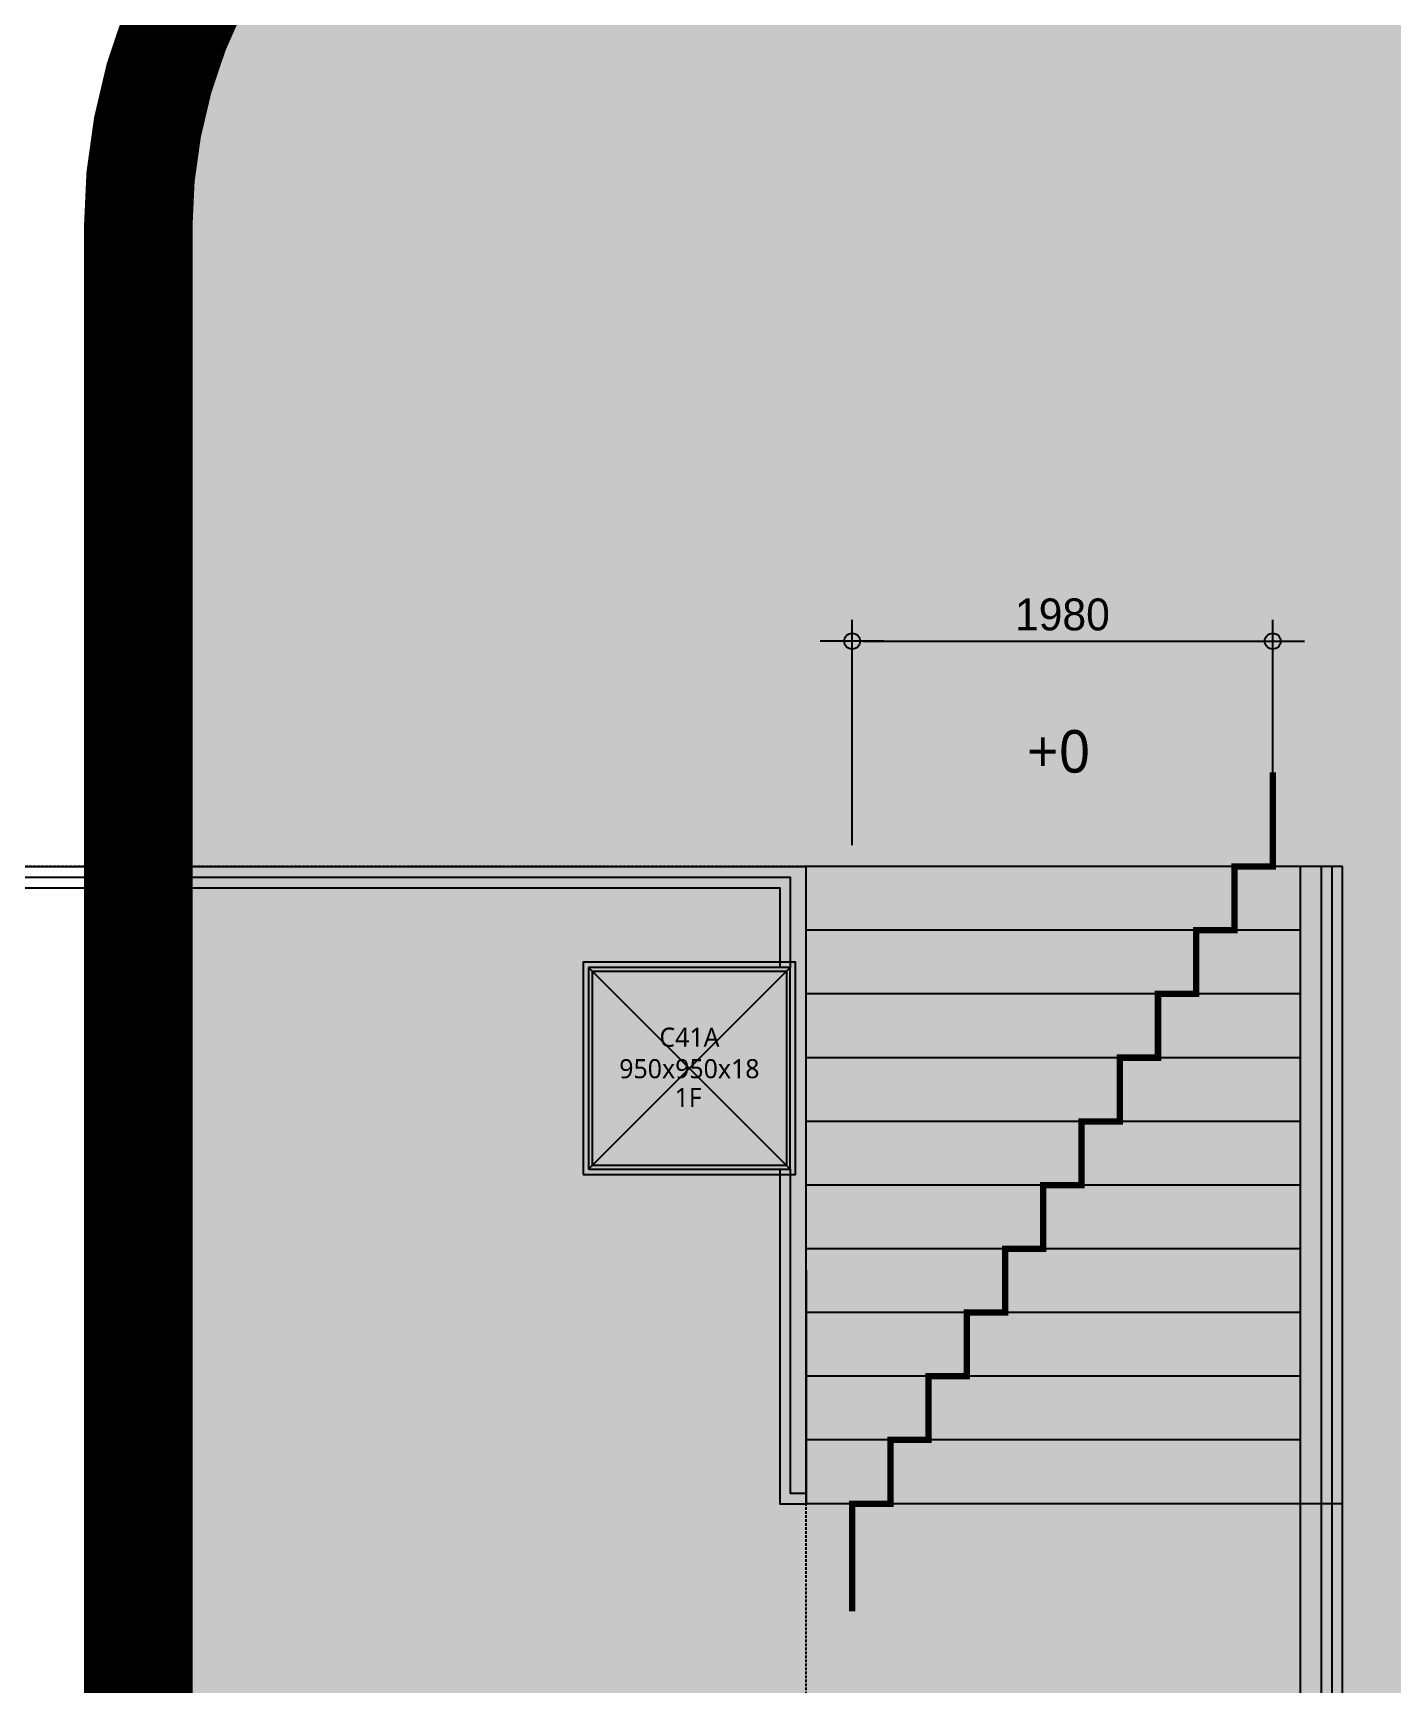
# Model space of a CAD drawing. Header units: millimetres. Extents: x 13515 to 183937, y -33900 to -660.
# Drawn here: x 119260.8 to 119361, y -19508.9 to -19387.2 of the extents above; entities that cross this region are included whole.
import ezdxf
from ezdxf.enums import TextEntityAlignment as Align

# ---------------------------------------------------------------- set-up
doc = ezdxf.new("R2010")
doc.units = ezdxf.units.MM
doc.header["$LTSCALE"] = 100
doc.header["$MEASUREMENT"] = 0
doc.header["$PDSIZE"] = -10
doc.linetypes.add('HIDDEN', pattern=[2, 1, -1])
doc.linetypes.add('HIDDEN2', pattern=[0.1875, 0.125, -0.0625])
doc.layers.get('0').update_dxf_attribs({"linetype": 'CONTINUOUS'})
doc.layers.get('Defpoints').update_dxf_attribs({"color": 171, "linetype": 'CONTINUOUS'})
doc.layers.add('#프레임 라인', color=189, linetype='CONTINUOUS', plot=False)
for name, color, linetype in [('254', 254, 'CONTINUOUS'), ('ELE9', 9, 'CONTINUOUS'), ('LED', 7, 'CONTINUOUS')]:
    doc.layers.add(name, color=color, linetype=linetype)
doc.styles.add('CGS', font='cgse', dxfattribs={"bigfont": 'cgs'})
doc.styles.add('TE', font='malgun_0.ttf')
doc.styles.add('나눔바른고딕', font='NanumBarunGothic.ttf')
doc.dimstyles.new('NDIM 1200', dxfattribs={"dimscale": 75, "dimtxt": 3, "dimasz": 1, "dimexe": 2, "dimexo": 2, "dimgap": 1, "dimtad": 1, "dimdec": 0, "dimdsep": 46, "dimtxsty": 'CGS', "dimblk": 'DOT0', "dimcen": 1, "dimdle": 8, "dimclrd": 256, "dimclre": 256, "dimclrt": 256, "dimadec": 0, "dimazin": 0, "dimtfac": 1, "dimtdec": 0, "dimtix": 1, "dimtmove": 2, "dimatfit": 3, "dimldrblk": 'DOT0', "dimfxl": 1, "dimtolj": 1, "dimtzin": 0, "dimlwd": -1, "dimlwe": -1, "dimarcsym": 0})

# ---------------------------------------------------------------- blocks, each defined once
blk = doc.blocks.new('*U131')
at = {"color": 0, "linetype": 'ByBlock'}
for p, q in [((475, 475), (-475, 475)), ((-475, 475), (-475, -475)), ((475, -475), (475, 475)), ((-457, 457), (457, 457)), ((-457, -457), (-457, 457)), ((457, 457), (457, -457)), ((457, -457), (-457, -457)), ((-475, -475), (475, -475))]:
    blk.add_line(p, q, dxfattribs=at)
at = {"layer": 'Defpoints'}
blk.add_point((0, 0), dxfattribs=at)
blk = doc.blocks.new('C41A-1F')
at = {"layer": '#프레임 라인', "ltscale": 0.1}
blk.add_lwpolyline([(-500, -500), (500, -500), (500, 500), (-500, 500)], close=True, dxfattribs=at)
at = {"layer": 'Defpoints', "ltscale": 10000}
for p, q in [((-475, -475), (475, 475)), ((475, -475), (-475, 475))]:
    blk.add_line(p, q, dxfattribs=at)
at = {"ltscale": 0.1}
blk.add_blockref('*U131', (0, 0), dxfattribs=at)
at = {"layer": 'Defpoints', "style": 'TE'}
for s, p in [('C41A', (0.1, 101.5)), ('950x950x18', (-0.1, -46.8)), ('1F', (-6, -182.3))]:
    blk.add_text(s, height=90, dxfattribs=at).set_placement(p, align=Align.CENTER)
blk = doc.blocks.new('DOT0')
blk.add_line((-3, 0), (3, 0))
at = {"color": 6}
blk.add_circle((0, 0), 0.75, dxfattribs=at)
blk = doc.blocks.new('*D210')
at = {"layer": 'Defpoints', "color": 0, "ltscale": 0.4, "transparency": 16777216}
for p in [(37044745.2, 52407.4), (37042765.2, 51346.3), (37044745.2, 51346.3)]:
    blk.add_point(p, dxfattribs=at)
at = {"layer": 'ELE9', "ltscale": 0.4, "transparency": 16777216}
for p, q in [((37042765.2, 51446.3), (37042765.2, 52507.4)), ((37044745.2, 51446.3), (37044745.2, 52507.4)), ((37042815.2, 52407.4), (37044695.2, 52407.4))]:
    blk.add_line(p, q, dxfattribs=at)
at = {"layer": 'ELE9', "ltscale": 0.4, "transparency": 16777216, "xscale": 50, "yscale": 50, "zscale": 50, "rotation": 180}
blk.add_blockref('DOT0', (37042765.2, 52407.4), dxfattribs=at)
at = {"layer": 'ELE9', "ltscale": 0.4, "transparency": 16777216, "xscale": 50, "yscale": 50, "zscale": 50}
blk.add_blockref('DOT0', (37044745.2, 52407.4), dxfattribs=at)
at = {"layer": 'ELE9', "ltscale": 0.4, "transparency": 16777216, "insert": (37043755.2, 52532.4), "char_height": 150, "attachment_point": 5, "style": 'CGS'}
blk.add_mtext('\\A1;1980', dxfattribs=at)
blk = doc.blocks.new('FGHJ')
at = {"layer": 'ELE9', "ltscale": 5}
for p, q in [((37044874.1, 51346.3), (37044874.1, 40471.3)), ((37044874.1, 50746.3), (37042549.1, 50746.3)), ((37044874.1, 50446.3), (37042549.1, 50446.3)), ((37044874.1, 50146.3), (37042549.1, 50146.3)), ((37044874.1, 49846.3), (37042549.1, 49846.3)), ((37044874.1, 49546.3), (37042549.1, 49546.3)), ((37044874.1, 49246.3), (37042549.1, 49246.3)), ((37044874.1, 48946.3), (37042549.1, 48946.3)), ((37044874.1, 48646.3), (37042549.1, 48646.3)), ((37045074.1, 48346.3), (37042549.1, 48346.3))]:
    blk.add_line(p, q, dxfattribs=at)
at = {"layer": 'ELE9', "linetype": 'HIDDEN2'}
blk.add_lwpolyline([(37195449.1, 67346.3), (37195449.1, 40346.3), (37042549.1, 40346.3), (37042549.1, 51346.3), (37030449.1, 51346.3), (37030449.1, -38303.7), (37200899.1, -38303.7)], dxfattribs=at)
at = {"layer": 'ELE9', "ltscale": 0.4, "const_width": 30}
blk.add_lwpolyline([(37042765.2, 47839.3), (37042765.2, 48346.3), (37042945.2, 48346.3), (37042945.2, 48646.3), (37043125.2, 48646.3), (37043125.2, 48946.3), (37043305.2, 48946.3), (37043305.2, 49246.3), (37043485.2, 49246.3), (37043485.2, 49546.3), (37043665.2, 49546.3), (37043665.2, 49846.3), (37043845.2, 49846.3), (37043845.2, 50146.3), (37044025.2, 50146.3), (37044025.2, 50446.3), (37044205.2, 50446.3), (37044205.2, 50746.3), (37044385.2, 50746.3), (37044385.2, 51046.3), (37044565.2, 51046.3), (37044565.2, 51346.3), (37044745.2, 51346.3), (37044745.2, 51789.2)], dxfattribs=at)
at = {"layer": 'ELE9', "ltscale": 0.1}
for points in [[(37038724.1, 51346.3), (37042549.1, 51346.3)], [(37038724.1, 51296.3), (37042474.1, 51296.3), (37042474.1, 50871.3)], [(37038724.1, 51246.3), (37042424.1, 51246.3), (37042424.1, 50871.3)], [(37042424.1, 49921.3), (37042424.1, 48346.3), (37042549.1, 48346.3)], [(37042474.1, 49921.3), (37042474.1, 48396.3), (37042549.1, 48396.3)]]:
    blk.add_lwpolyline(points, dxfattribs=at)
at = {"layer": 'ELE9', "ltscale": 5}
for points in [[(37042549.1, 48346.3), (37042549.1, 51346.3)], [(37045074.1, 51346.3), (37042549.1, 51346.3)], [(37044974.1, 51346.3), (37044974.1, 40471.3)], [(37045024.1, 51346.3), (37045024.1, 40471.3)], [(37045074.1, 40471.3), (37045074.1, 51346.3)], [(37044874.1, 51046.3), (37042549.1, 51046.3)], [(37042549.1, 49446.3), (37042549.1, 48346.3)]]:
    blk.add_lwpolyline(points, dxfattribs=at)
at = {"layer": 'ELE9', "ltscale": 0.1}
blk.add_blockref('C41A-1F', (37041999.1, 50396.3), dxfattribs=at)
at = {"layer": 'ELE9', "style": '나눔바른고딕'}
blk.add_text('+0', height=200, dxfattribs=at).set_placement((37043588.7, 51788.6))
at = {"layer": 'ELE9', "ltscale": 0.4}
dim = blk.add_linear_dim(base=(37044745.2, 52407.4), p1=(37042765.2, 51346.3), p2=(37044745.2, 51346.3), dimstyle='NDIM 1200', override={"dimscale": 50, "dimclrd": 256, "dimclre": 256, "dimclrt": 256}, dxfattribs=at)
dim.commit()
dim.dimension.update_dxf_attribs({"geometry": '*D210', "text_midpoint": (37043755.2, 52532.4)})

msp = doc.modelspace()

# ---------------------------------------------------------------- hatches: boundary and pattern name
at = {"layer": '254', "ltscale": 10000}
h = msp.add_hatch(color=256, dxfattribs=at)
h.dxf.hatch_style = 1
edge = h.paths.add_edge_path()
edge.add_arc((119308.55, -19674.37), 40, 180, 270)
edge.add_line((119308.55, -19714.37), (119366.89, -19714.37))
edge.add_arc((119366.89, -19674.37), 40, 270, 360)
edge.add_line((119406.89, -19674.37), (119406.89, -19401.49))
edge.add_arc((119366.89, -19401.49), 40, 0, 90)
edge.add_line((119366.89, -19361.49), (119308.55, -19361.49))
edge.add_arc((119308.55, -19401.49), 40, 90, 180)
edge.add_line((119268.55, -19401.49), (119268.55, -19674.37))

# ---------------------------------------------------------------- next in the draw order: block references
at = {"xscale": 0.01565102769230769, "yscale": 0.01565102769230769, "zscale": 0.01565102769230769}
msp.add_blockref('FGHJ', (-460436.19, -20252.24), dxfattribs=at)

# ---------------------------------------------------------------- next in the draw order: linework, layer by layer
at = {"layer": 'LED', "color": 6, "linetype": 'HIDDEN', "ltscale": 0.3, "const_width": 8}
msp.add_lwpolyline([(119268.55, -19674.37, 0.414214), (119308.55, -19714.37), (119366.89, -19714.37, 0.414214), (119406.89, -19674.37), (119406.89, -19401.49, 0.414214), (119366.89, -19361.49), (119308.55, -19361.49, 0.414214), (119268.55, -19401.49)], format="xyb", close=True, dxfattribs=at)

doc.saveas('drawing.dxf')
